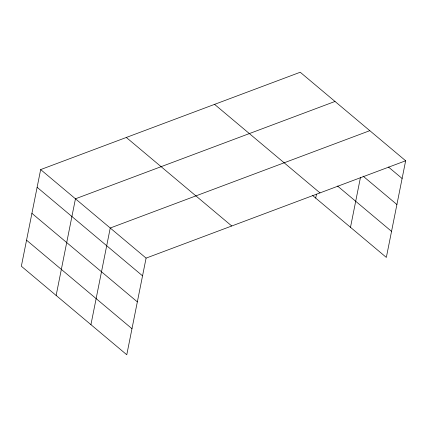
<?xml version="1.0" encoding="UTF-8"?>
<svg xmlns="http://www.w3.org/2000/svg" width="427" height="427" viewBox="0 0 427 427"><rect width="100%" height="100%" fill="white"/><g stroke="black" fill="none" stroke-linecap="round" stroke-linejoin="round"><path stroke-width="0.64" d="M40.661 169.583L21.35 266.229L126.776 354.757L146.087 258.116L405.65 160.771L300.224 72.243L40.661 169.583L146.087 258.116M56.14 295.441L75.451 198.801L335.014 101.455M90.93 324.659L110.241 228.013L369.803 130.673M315.702 198.101L316.487 194.194M350.492 227.313L360.425 177.627M405.65 160.771L386.339 257.417L312.681 195.561M388.479 167.042L402.111 178.486M363.078 176.132L396.907 204.533M337.549 186.028L391.543 231.37M214.567 104.364L319.994 192.897M126.317 137.462L231.744 225.99M37.122 187.298L142.543 275.831M31.918 213.345L137.339 301.878M26.554 240.182L131.98 328.71"/></g></svg>
